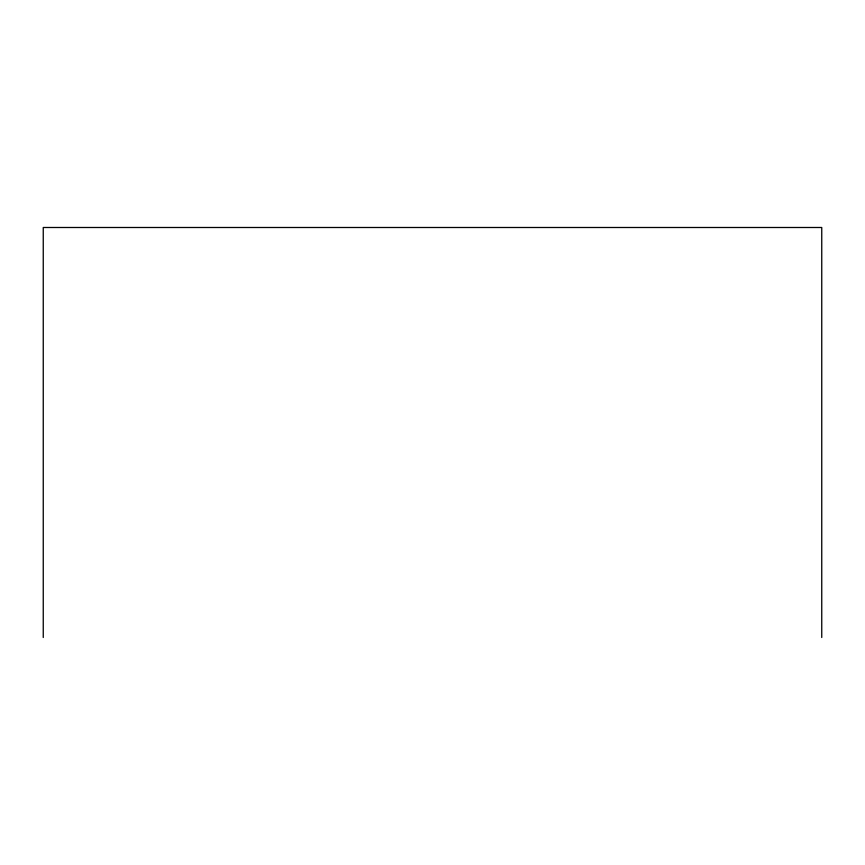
<?xml version="1.0" encoding="UTF-8"?>
<svg xmlns="http://www.w3.org/2000/svg" width="865" height="865" viewBox="0 0 865 865"><rect width="100%" height="100%" fill="white"/><g stroke="black" fill="none" stroke-linecap="round" stroke-linejoin="round"><path stroke-width="1.3" d="M821.75 637.505L821.75 227.495L43.25 227.495L43.25 637.505"/></g></svg>
